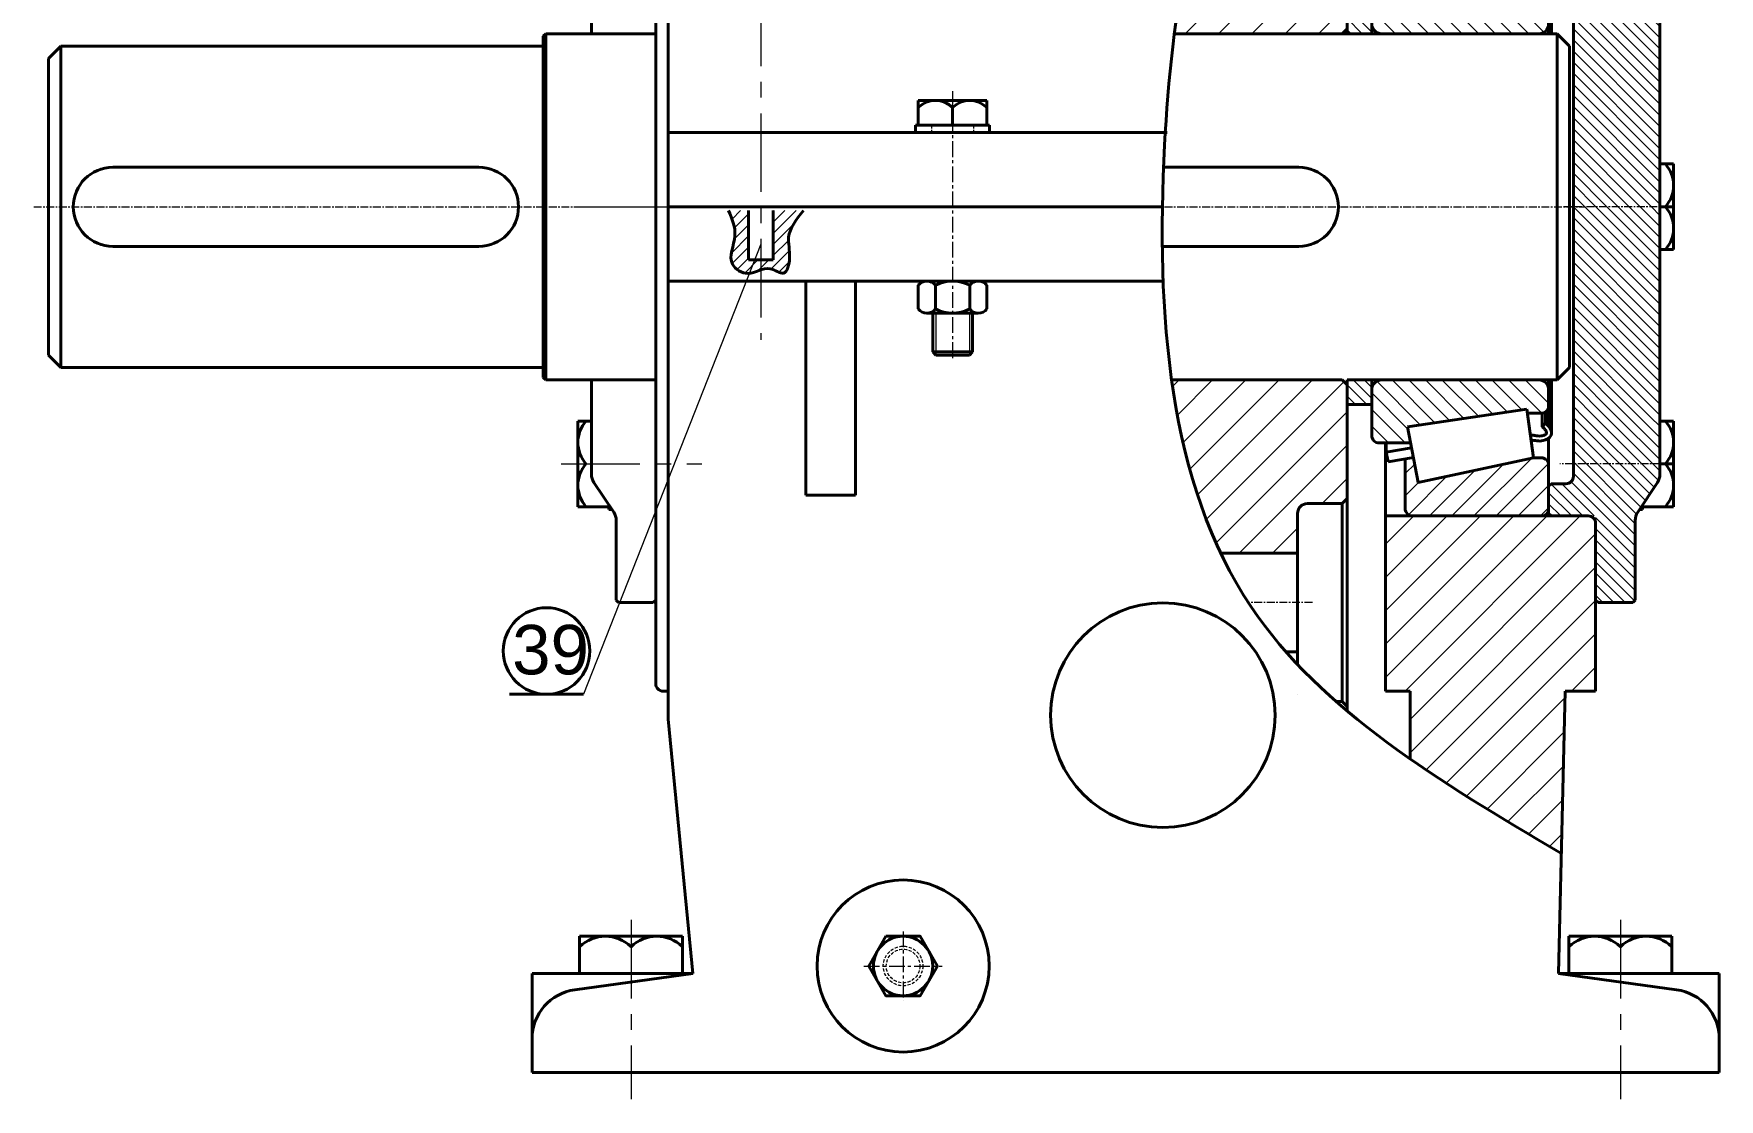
# Model space of a CAD drawing. Header units: millimetres. Extents: x -11382 to 23553, y -372 to 10786.
# Drawn here: x 9242 to 9923, y 2753 to 3184 of the extents above; entities that cross this region are included whole.
import ezdxf

# ---------------------------------------------------------------- set-up
doc = ezdxf.new("R2010")
doc.units = ezdxf.units.MM
doc.header["$LTSCALE"] = 0.2
doc.linetypes.add('CENTER', pattern=[50.8, 31.75, -6.35, 6.35, -6.35])
doc.linetypes.add('HIDDEN', pattern=[9.525, 6.35, -3.175])
for name, color, linetype, lineweight in [('đướng nét đứt', 4, 'HIDDEN', 20), ('đường bao thấy', 7, 'Continuous', 40), ('đường kích thước', 90, 'Continuous', 15), ('đường mặt cắt', 160, 'Continuous', 15), ('đường nét mảnh', 220, 'Continuous', 15), ('đường nét tâm', 137, 'CENTER', 15)]:
    doc.layers.add(name, color=color, linetype=linetype, lineweight=lineweight)
doc.styles.add('nhat3.5', font='arial.ttf', dxfattribs={"height": 3.5})
pattern_1 = [(45, (4999.434, -2459.5155), (2.245064, -2.245064), [])]
pattern_2 = [(135, (-3078.215, -1969.9664), (-4.490128, -4.490128), [])]
pattern_3 = [(45, (-3078.215, -1969.9664), (-3.367596, 3.367596), [])]
pattern_4 = [(135, (7519.4643, -361.0252), (2.245064, 2.245064), [])]
pattern_5 = [(45, (-2722.755, -2513.948), (-6.735192, 6.735192), [])]

# ---------------------------------------------------------------- blocks, each defined once
blk = doc.blocks.new('VB32228')
at = {"layer": 'đường mặt cắt', "ltscale": 0.5}
h = blk.add_hatch(dxfattribs=at)
h.set_pattern_fill('ANSI31', color=256, scale=2, angle=90, style=0)
h.set_pattern_definition(pattern_2)
h.paths.add_polyline_path([(16.98, 181.42), (18.91, 171.38), (22.25, 171.95), (22.25, 192, 0.414214), (19.25, 195), (-32.75, 195, 0.414214), (-35.75, 192), (-35.75, 174.49, 0.414214), (-32.75, 171.49), (-29.58, 171.49)])
h = blk.add_hatch(dxfattribs=at)
h.set_pattern_fill('ANSI31', color=256, scale=1.5, style=0)
h.set_pattern_definition(pattern_3)
h.paths.add_polyline_path([(31.75, 140, 0.414214), (35.75, 144), (35.75, 162.5, 0.414214), (32.75, 165.5), (20.05, 165.5), (21.32, 158.92), (-26.9, 151.85), (-27.12, 153.5), (-32.75, 153.5, 0.414214), (-35.75, 150.5), (-35.75, 144, 0.414214), (-31.75, 140)])
h = blk.add_hatch(dxfattribs=at)
h.set_pattern_fill('ANSI31', color=256, angle=90, style=0)
h.set_pattern_definition(pattern_1)
h.paths.add_polyline_path([(35.75, 140), (35.75, 150), (45.75, 150), (45.75, 140)])
h = blk.add_hatch(dxfattribs=at)
h.set_pattern_fill('ANSI31', color=256, scale=1.5, style=0)
h.set_pattern_definition(pattern_3)
h.paths.add_polyline_path([(21.32, -18.92), (20.05, -25.5), (32.75, -25.5, 0.414214), (35.75, -22.5), (35.75, -4, 0.414214), (31.75, 0), (-31.75, 0, 0.414214), (-35.75, -4), (-35.75, -10.5, 0.414214), (-32.75, -13.5), (-27.12, -13.5), (-26.9, -11.85)])
h = blk.add_hatch(dxfattribs=at)
h.set_pattern_fill('ANSI31', color=256, angle=90, style=0)
h.set_pattern_definition(pattern_1)
h.paths.add_polyline_path([(45.75, 0), (45.75, -10), (35.75, -10), (35.75, 0)])
h = blk.add_hatch(dxfattribs=at)
h.set_pattern_fill('ANSI31', color=256, scale=2, angle=90, style=0)
h.set_pattern_definition(pattern_2)
h.paths.add_polyline_path([(19.25, -55, 0.414214), (22.25, -52), (22.25, -31.95), (18.91, -31.38), (16.98, -41.42), (-29.58, -31.49), (-32.75, -31.49, 0.414214), (-35.75, -34.49), (-35.75, -52, 0.414214), (-32.75, -55)])
at = {"layer": 'đường bao thấy', "ltscale": 0.5}
for p, q in [((-35.75, 192), (-35.75, 163.6)), ((-32.75, 195), (19.25, 195)), ((22.25, 192), (22.25, 171.95)), ((-29.58, 171.49), (16.98, 181.42)), ((16.98, 181.42), (21.32, 158.92)), ((-29.58, 171.49), (-32.75, 171.49)), ((-29.58, 171.49), (-26.9, 151.85)), ((18.91, 171.38), (29.17, 173.13)), ((29.17, 173.13), (29.9, 169.2)), ((19.67, 167.46), (29.9, 169.2)), ((32.75, 165.5), (20.05, 165.5)), ((29.9, 169.2), (29.9, 165.5)), ((-36.89, 161.26), (-36.89, 140)), ((-35.75, 158.67), (-35.75, 140)), ((-34.45, 157.44), (-33.14, 158.96)), ((-34.45, 157.44), (-34.45, 152.97)), ((-33.14, 158.96), (-33.14, 153.47)), ((-26.9, 151.85), (21.32, 158.92)), ((35.75, 140), (35.75, 162.5)), ((-32.75, 153.5), (-27.12, 153.5)), ((35.75, 140), (35.75, 150)), ((35.75, 150), (45.75, 150)), ((45.75, 150), (45.75, 140)), ((-31.75, 140), (31.75, 140)), ((35.75, 140), (45.75, 140)), ((-36.89, -21.26), (-36.89, 0)), ((-35.75, -18.67), (-35.75, 0)), ((-31.75, 0), (31.75, 0)), ((45.75, 0), (35.75, 0)), ((35.75, -10), (35.75, 0)), ((35.75, 0), (35.75, -22.5)), ((45.75, -10), (45.75, 0)), ((-34.45, -17.44), (-34.45, -12.97)), ((-33.14, -18.96), (-33.14, -13.47)), ((-32.75, -13.5), (-27.12, -13.5)), ((-29.58, -31.49), (-26.9, -11.85)), ((-26.9, -11.85), (21.32, -18.92)), ((45.75, -10), (35.75, -10)), ((-34.45, -17.44), (-33.14, -18.96)), ((16.98, -41.42), (21.32, -18.92)), ((-35.75, -52), (-35.75, -23.6)), ((32.75, -25.5), (20.05, -25.5)), ((29.9, -29.2), (29.9, -25.5)), ((-29.58, -31.49), (-32.75, -31.49)), ((-29.58, -31.49), (16.98, -41.42)), ((18.91, -31.38), (29.17, -33.13)), ((19.67, -27.46), (29.9, -29.2)), ((22.25, -52), (22.25, -31.95)), ((29.17, -33.13), (29.9, -29.2)), ((-32.75, -55), (19.25, -55))]:
    blk.add_line(p, q, dxfattribs=at)
for centre, radius, start, end in [((-32.75, 192), 3, 90, 180), ((19.25, 192), 3, 0, 90), ((-32.75, 174.49), 3, 180, 270), ((32.75, 162.5), 3, 0, 90), ((-32.75, 150.5), 3, 90, 180), ((-31.75, 144), 4, 180, 270), ((31.75, 144), 4, 270, 0), ((-31.75, -4), 4, 90, 180), ((31.75, -4), 4, 0, 90), ((-32.75, -10.5), 3, 180, 270), ((32.75, -22.5), 3, 270, 0), ((-32.75, -34.49), 3, 90, 180), ((-32.75, -52), 3, 180, 270), ((19.25, -52), 3, 270, 0)]:
    blk.add_arc(centre, radius, start, end, dxfattribs=at)
for points in [[(-28.58, 164.18), (-33.49, 164.56), (-36.76, 162.31), (-36.54, 159.85), (-34.45, 157.44)], [(-28.58, -24.18), (-33.49, -24.56), (-36.76, -22.31), (-36.54, -19.85), (-34.45, -17.44)]]:
    blk.add_spline(points, degree=3, dxfattribs=at)
for points in [[(-28.33, 162.33), (-29.32, 162.3), (-29.6, 162.37), (-30.43, 162.54), (-30.94, 162.63), (-31.91, 162.72), (-32.36, 162.72), (-33, 162.62), (-33.21, 162.58), (-33.61, 162.47), (-33.81, 162.4), (-34.22, 162.22), (-34.41, 162.1), (-34.7, 161.89), (-34.79, 161.79), (-34.85, 161.7), (-34.86, 161.67), (-34.87, 161.65), (-34.87, 161.64), (-34.88, 161.6), (-34.89, 161.58), (-34.9, 161.49), (-34.9, 161.41), (-34.88, 161.16), (-34.84, 160.98), (-34.73, 160.68), (-34.67, 160.56), (-34.52, 160.32), (-34.42, 160.19), (-34.08, 159.79), (-33.75, 159.48), (-33.29, 159.08), (-33.22, 159.02), (-33.14, 158.96)], [(-28.33, -22.33), (-29.32, -22.3), (-29.6, -22.37), (-30.43, -22.54), (-30.94, -22.63), (-31.91, -22.72), (-32.36, -22.72), (-33, -22.62), (-33.21, -22.58), (-33.61, -22.47), (-33.81, -22.4), (-34.22, -22.22), (-34.41, -22.1), (-34.7, -21.89), (-34.79, -21.79), (-34.85, -21.7), (-34.86, -21.67), (-34.87, -21.65), (-34.87, -21.64), (-34.88, -21.6), (-34.89, -21.58), (-34.9, -21.49), (-34.9, -21.41), (-34.88, -21.16), (-34.84, -20.98), (-34.73, -20.68), (-34.67, -20.56), (-34.52, -20.32), (-34.42, -20.19), (-34.08, -19.79), (-33.75, -19.48), (-33.29, -19.08), (-33.22, -19.02), (-33.14, -18.96)]]:
    blk.add_open_spline(points, degree=3, knots=[0, 0, 0, 0, 0.907482, 0.907482, 2.722447, 2.722447, 4.537412, 4.537412, 5.361755, 5.361755, 6.186099, 6.186099, 7.234707, 7.234707, 8.283315, 8.283315, 8.792168, 8.792168, 9.110987, 9.110987, 9.429805, 9.429805, 10.067442, 10.067442, 11.103996, 11.103996, 11.883103, 11.883103, 12.66221, 12.66221, 14.266379, 14.266379, 14.551213, 14.551213, 14.551213, 14.551213], dxfattribs=at)
blk = doc.blocks.new('HCC')
at = {"layer": 'đường mặt cắt', "ltscale": 0.5}
h = blk.add_hatch(dxfattribs=at)
h.set_pattern_fill('ANSI31', color=256, scale=3, style=0)
h.set_pattern_definition([(45, (44.253, 0), (-6.7352, 6.7352), [])])
h.paths.add_polyline_path([(12.49, 120.06), (12.63, 120.1), (12.53, 120.08), (12.44, 120.06), (12.34, 120.04)])
h.paths.add_polyline_path([(14.82, 121.42), (14.91, 121.54), (14.84, 121.46), (14.78, 121.39), (14.72, 121.31)])
h.paths.add_polyline_path([(14.55, 121.13), (14.65, 121.24), (14.58, 121.17), (14.51, 121.1), (14.44, 121.04)])
h.paths.add_polyline_path([(40.72, 140), (40.29, 138.98), (39.24, 136.42), (38.23, 133.84), (37.25, 131.23), (36.31, 128.61), (35.39, 125.96), (34.51, 123.3), (33.66, 120.61), (32.83, 117.9), (32.04, 115.18), (31.28, 112.43), (30.54, 109.67), (29.83, 106.89), (29.15, 104.1), (28.49, 101.28), (27.86, 98.46), (27.26, 95.61), (26.68, 92.75), (26.13, 89.88), (25.6, 87), (25.09, 84.1), (24.6, 81.19), (24.14, 78.26), (23.7, 75.33), (23.28, 72.39), (22.95, 70), (90.75, 70), (92.75, 72), (92.75, 118), (90.75, 120), (76.75, 120), (76.65, 120), (76.56, 120), (76.46, 120.01), (76.36, 120.02), (76.26, 120.03), (76.17, 120.04), (76.07, 120.06), (75.97, 120.08), (75.88, 120.1), (75.78, 120.12), (75.69, 120.14), (75.59, 120.17), (75.5, 120.2), (75.41, 120.23), (75.31, 120.27), (75.22, 120.3), (75.13, 120.34), (75.04, 120.38), (74.95, 120.43), (74.87, 120.47), (74.78, 120.52), (74.7, 120.57), (74.61, 120.62), (74.53, 120.67), (74.45, 120.73), (74.37, 120.79), (74.29, 120.85), (74.22, 120.91), (74.14, 120.97), (74.07, 121.04), (73.99, 121.1), (73.92, 121.17), (73.86, 121.24), (73.79, 121.31), (73.72, 121.39), (73.66, 121.46), (73.6, 121.54), (73.54, 121.62), (73.48, 121.7), (73.43, 121.78), (73.37, 121.86), (73.32, 121.94), (73.27, 122.03), (73.23, 122.11), (73.18, 122.2), (73.14, 122.29), (73.1, 122.38), (73.06, 122.47), (73.02, 122.56), (72.99, 122.65), (72.95, 122.75), (72.93, 122.84), (72.9, 122.93), (72.87, 123.03), (72.85, 123.12), (72.83, 123.22), (72.81, 123.32), (72.8, 123.41), (72.78, 123.51), (72.77, 123.61), (72.76, 123.71), (72.76, 123.8), (72.75, 123.9), (72.75, 124), (72.75, 140)])
h.paths.add_polyline_path([(14.26, 120.87), (14.37, 120.97), (14.29, 120.91), (14.21, 120.85), (14.14, 120.79)])
h.paths.add_polyline_path([(15.75, 123.8), (15.75, 123.88), (15.75, 124), (15.75, 123.9)])
h.paths.add_polyline_path([(13.94, 120.64), (14.06, 120.73), (13.98, 120.67), (13.89, 120.62), (13.81, 120.57)])
h.paths.add_polyline_path([(15.05, 121.73), (15.13, 121.86), (15.08, 121.78), (15.02, 121.7), (14.97, 121.62)])
h.paths.add_polyline_path([(13.6, 120.45), (13.72, 120.52), (13.64, 120.47), (13.55, 120.43), (13.46, 120.38)])
h.paths.add_polyline_path([(15.71, 123.41), (15.73, 123.56), (15.74, 123.71), (15.73, 123.61), (15.72, 123.51)])
h.paths.add_polyline_path([(13.24, 120.28), (13.37, 120.34), (13.28, 120.3), (13.19, 120.27), (13.1, 120.23)])
h.paths.add_polyline_path([(15.26, 122.07), (15.33, 122.2), (15.28, 122.11), (15.23, 122.03), (15.18, 121.94)])
h.paths.add_polyline_path([(12.87, 120.15), (13.01, 120.2), (12.91, 120.17), (12.82, 120.14), (12.72, 120.12)])
h.paths.add_polyline_path([(15.63, 123.03), (15.67, 123.17), (15.69, 123.32), (15.68, 123.22), (15.66, 123.12)])
h.paths.add_polyline_path([(12.1, 120.01), (12.24, 120.03), (12.14, 120.02), (12.05, 120.01), (11.95, 120)])
h.paths.add_polyline_path([(15.43, 122.42), (15.48, 122.56), (15.45, 122.47), (15.41, 122.38), (15.37, 122.29)])
h.paths.add_polyline_path([(11.82, 120), (11.85, 120), (11.75, 120)])
h.paths.add_polyline_path([(15.57, 122.79), (15.61, 122.93), (15.58, 122.84), (15.55, 122.75), (15.52, 122.65)])
h = blk.add_hatch(dxfattribs=at)
h.set_pattern_fill('ANSI31', color=256, angle=90, style=0)
h.set_pattern_definition(pattern_4)
h.paths.add_polyline_path([(184.25, 85), (219.25, 85), (219.25, 0), (184.25, 0)])
h = blk.add_hatch(dxfattribs=at)
h.set_pattern_fill('ANSI31', color=256, angle=90, style=0)
h.set_pattern_definition(pattern_4)
h.paths.add_polyline_path([(184.25, 0), (219.25, 0), (219.25, -85), (184.25, -85)])
at = {"layer": 'đường mặt cắt', "ltscale": 5}
h = blk.add_hatch(dxfattribs=at)
h.set_pattern_fill('ANSI31', color=256, style=0)
h.set_pattern_definition([(45, (-7801.8592, 577.853), (-2.245064, 2.245064), [])])
edge = h.paths.add_edge_path()
edge.add_line((-149.25, -1.5), (-157.32, -1.5))
edge.add_spline(control_points=[(-157.32, -1.5), (-155.89, -4.81), (-152.89, -11.76), (-158.92, -22.71), (-148.5, -28.97), (-141.9, -22.74), (-134.07, -29.08), (-131.83, -19.34), (-134.52, -11.04), (-129.84, -5.06), (-127.06, -1.5)], knot_values=[0, 0, 0, 0, 10.56038, 22.122777, 29.359918, 38.516485, 44.224306, 50.795854, 59.210942, 71.537125, 71.537125, 71.537125, 71.537125], degree=3, periodic=0)
edge.add_line((-127.06, -1.5), (-139.25, -1.5))
edge.add_line((-139.25, -1.5), (-139.25, -21.5))
edge.add_line((-139.25, -21.5), (-144.25, -21.5))
edge.add_line((-144.25, -21.5), (-149.25, -21.5))
edge.add_line((-149.25, -21.5), (-149.25, -1.5))
at = {"layer": 'đường mặt cắt', "ltscale": 0.5}
h = blk.add_hatch(dxfattribs=at)
h.set_pattern_fill('ANSI31', color=256, scale=3, style=0)
h.set_pattern_definition(pattern_5)
h.paths.add_polyline_path([(15.7, -123.36), (15.69, -123.32), (15.71, -123.41)])
h.paths.add_polyline_path([(14.81, -121.42), (14.78, -121.39), (14.84, -121.46)])
h.paths.add_polyline_path([(12.14, -120.02), (12.1, -120.01), (12.05, -120.01)])
h.paths.add_polyline_path([(12.34, -120.04), (12.29, -120.04), (12.24, -120.03)])
h.paths.add_polyline_path([(14.94, -121.58), (14.91, -121.54), (14.97, -121.62)])
h.paths.add_polyline_path([(14.68, -121.28), (14.65, -121.24), (14.72, -121.31)])
h.paths.add_polyline_path([(15.05, -121.74), (15.02, -121.7), (15.08, -121.78)])
h.paths.add_polyline_path([(12.53, -120.08), (12.49, -120.07), (12.44, -120.06)])
h.paths.add_polyline_path([(15.16, -121.9), (15.13, -121.86), (15.18, -121.94)])
h.paths.add_polyline_path([(14.55, -121.14), (14.51, -121.1), (14.58, -121.17)])
h.paths.add_polyline_path([(11.95, -120), (11.9, -120), (11.85, -120)])
h.paths.add_polyline_path([(12.72, -120.12), (12.68, -120.11), (12.63, -120.1)])
h.paths.add_polyline_path([(21.81, -70), (22.03, -71.57), (22.47, -74.44), (22.92, -77.31), (23.4, -80.16), (23.91, -82.99), (24.44, -85.82), (25, -88.63), (25.58, -91.43), (26.2, -94.21), (26.84, -96.98), (27.51, -99.73), (28.2, -102.47), (28.93, -105.19), (29.68, -107.89), (30.47, -110.58), (31.28, -113.26), (32.12, -115.91), (33, -118.55), (33.91, -121.16), (34.84, -123.76), (35.81, -126.34), (36.82, -128.91), (37.85, -131.45), (38.92, -133.97), (40.02, -136.47), (41.16, -138.95), (41.66, -140), (72.75, -140), (72.75, -124), (72.75, -123.9), (72.76, -123.8), (72.76, -123.71), (72.77, -123.61), (72.78, -123.51), (72.8, -123.41), (72.81, -123.32), (72.83, -123.22), (72.85, -123.12), (72.87, -123.03), (72.9, -122.93), (72.93, -122.84), (72.95, -122.75), (72.99, -122.65), (73.02, -122.56), (73.06, -122.47), (73.1, -122.38), (73.14, -122.29), (73.18, -122.2), (73.23, -122.11), (73.27, -122.03), (73.32, -121.94), (73.37, -121.86), (73.43, -121.78), (73.48, -121.7), (73.54, -121.62), (73.6, -121.54), (73.66, -121.46), (73.72, -121.39), (73.79, -121.31), (73.86, -121.24), (73.92, -121.17), (73.99, -121.1), (74.07, -121.04), (74.14, -120.97), (74.22, -120.91), (74.29, -120.85), (74.37, -120.79), (74.45, -120.73), (74.53, -120.67), (74.61, -120.62), (74.7, -120.57), (74.78, -120.52), (74.87, -120.47), (74.95, -120.43), (75.04, -120.38), (75.13, -120.34), (75.22, -120.3), (75.31, -120.27), (75.41, -120.23), (75.5, -120.2), (75.59, -120.17), (75.69, -120.14), (75.78, -120.12), (75.88, -120.1), (75.97, -120.08), (76.07, -120.06), (76.17, -120.04), (76.26, -120.03), (76.36, -120.02), (76.46, -120.01), (76.56, -120), (76.65, -120), (76.75, -120), (90.75, -120), (92.75, -118), (92.75, -72), (90.75, -70)])
h.paths.add_polyline_path([(14.4, -121), (14.37, -120.97), (14.44, -121.04)])
h.paths.add_polyline_path([(15.26, -122.07), (15.23, -122.03), (15.28, -122.11)])
h.paths.add_polyline_path([(12.91, -120.17), (12.87, -120.16), (12.82, -120.14)])
h.paths.add_polyline_path([(15.35, -122.25), (15.33, -122.2), (15.37, -122.29)])
h.paths.add_polyline_path([(14.25, -120.88), (14.21, -120.85), (14.29, -120.91)])
h.paths.add_polyline_path([(15.43, -122.42), (15.41, -122.38), (15.45, -122.47)])
h.paths.add_polyline_path([(13.1, -120.23), (13.05, -120.22), (13.01, -120.2)])
h.paths.add_polyline_path([(15.5, -122.61), (15.48, -122.56), (15.52, -122.65)])
h.paths.add_polyline_path([(14.1, -120.76), (14.06, -120.73), (14.14, -120.79)])
h.paths.add_polyline_path([(15.57, -122.79), (15.55, -122.75), (15.58, -122.84)])
h.paths.add_polyline_path([(13.28, -120.3), (13.24, -120.29), (13.19, -120.27)])
h.paths.add_polyline_path([(15.62, -122.98), (15.61, -122.93), (15.63, -123.03)])
h.paths.add_polyline_path([(13.93, -120.65), (13.89, -120.62), (13.98, -120.67)])
h.paths.add_polyline_path([(15.67, -123.17), (15.66, -123.12), (15.68, -123.22)])
h.paths.add_polyline_path([(13.46, -120.38), (13.42, -120.36), (13.37, -120.34)])
h.paths.add_polyline_path([(15.73, -123.56), (15.72, -123.51), (15.73, -123.61)])
h.paths.add_polyline_path([(13.77, -120.54), (13.72, -120.52), (13.81, -120.57)])
h.paths.add_polyline_path([(15.75, -123.75), (15.74, -123.71), (15.75, -123.8)])
h.paths.add_polyline_path([(13.6, -120.45), (13.55, -120.43), (13.64, -120.47)])
h = blk.add_hatch(dxfattribs=at)
h.set_pattern_fill('ANSI31', color=256, angle=90, style=0)
h.set_pattern_definition(pattern_4)
edge = h.paths.add_edge_path()
edge.add_line((184.25, -85), (219.25, -85))
edge.add_line((219.25, -85), (219.25, -108.18))
edge.add_ellipse((213.25, -108.18), major_axis=(-4.24, 4.24), ratio=1, start_angle=191.30993, end_angle=225, ccw=False)
edge.add_line((218.25, -111.51), (210.26, -123.49))
edge.add_ellipse((215.25, -126.82), major_axis=(-4.24, 4.24), ratio=1, start_angle=11.30993, end_angle=45)
edge.add_line((209.25, -126.82), (209.25, -159))
edge.add_line((209.25, -159), (208.25, -160))
edge.add_line((208.25, -160), (194.25, -160))
edge.add_line((194.25, -160), (193.25, -159))
edge.add_line((193.25, -159), (193.25, -128))
edge.add_line((193.25, -128), (193.25, -125))
edge.add_line((193.25, -125), (175.25, -125))
edge.add_line((175.25, -125), (174.25, -124))
edge.add_line((174.25, -124), (174.25, -113))
edge.add_line((174.25, -113), (175.25, -112))
edge.add_line((175.25, -112), (181.25, -112))
edge.add_ellipse((181.25, -109), major_axis=(-2.12, 2.12), ratio=1, start_angle=135, end_angle=225)
edge.add_line((184.25, -109), (184.25, -85))
at = {"layer": 'đường mặt cắt', "ltscale": 5}
h = blk.add_hatch(dxfattribs=at)
h.set_pattern_fill('ANSI31', color=256, scale=3, style=0)
h.set_pattern_definition([(45, (-7897.663, 553.355), (-6.735192, 6.735192), [])])
edge = h.paths.add_edge_path()
edge.add_line((180.66, -195.87), (193.25, -195.87))
edge.add_line((193.25, -195.87), (193.25, -128))
edge.add_arc((190.25, -128), 3, 0, 90)
edge.add_line((190.25, -125), (175.25, -125))
edge.add_line((175.25, -125), (108.25, -125))
edge.add_line((108.25, -125), (108.25, -195.87))
edge.add_line((108.25, -195.87), (118.25, -195.87))
edge.add_line((118.25, -195.87), (118.25, -223.25))
edge.add_spline(control_points=[(118.25, -223.25), (137.47, -236.67), (158.3, -249.03), (179.13, -261.39)], knot_values=[595.748987, 595.748987, 595.748987, 595.748987, 664.500926, 664.500926, 664.500926, 664.500926], degree=3, periodic=0)
edge.add_line((179.13, -261.39), (180.66, -195.87))
at = {"layer": 'đường mặt cắt', "ltscale": 0.5}
h = blk.add_hatch(dxfattribs=at)
h.set_pattern_fill('ANSI31', color=256, scale=3, style=0)
h.set_pattern_definition(pattern_5)
h.paths.add_polyline_path([(11.95, -200), (12.05, -199.99), (12.14, -199.98), (12.05, -199.99)])
h.paths.add_polyline_path([(72.76, -196.29), (72.77, -196.39), (72.76, -196.29), (72.76, -196.2)])
h.paths.add_polyline_path([(72.75, -196.07), (72.75, -196.1), (72.75, -196)])
h.paths.add_polyline_path([(72.79, -196.59), (72.81, -196.68), (72.8, -196.59), (72.78, -196.49)])
h.paths.add_polyline_path([(68.11, -180), (69.58, -181.65), (71.42, -183.67), (72.75, -185.08), (72.75, -180)])
h.paths.add_polyline_path([(72.85, -196.88), (72.87, -196.97), (72.85, -196.88), (72.83, -196.78)])
h.paths.add_polyline_path([(15.75, -196.2), (15.75, -196.12), (15.75, -196), (15.75, -196.1)])
h.paths.add_polyline_path([(72.92, -197.16), (72.95, -197.25), (72.93, -197.16), (72.9, -197.07)])
h.paths.add_polyline_path([(15.72, -196.49), (15.74, -196.39), (15.74, -196.29), (15.73, -196.39)])
h.paths.add_polyline_path([(73.02, -197.44), (73.06, -197.53), (73.02, -197.44), (72.99, -197.35)])
h.paths.add_polyline_path([(15.68, -196.78), (15.7, -196.68), (15.71, -196.59), (15.69, -196.68)])
h.paths.add_polyline_path([(73.13, -197.71), (73.18, -197.8), (73.14, -197.71), (73.1, -197.62)])
h.paths.add_polyline_path([(15.61, -197.07), (15.64, -196.97), (15.66, -196.88), (15.63, -196.97)])
h.paths.add_polyline_path([(73.27, -197.97), (73.32, -198.06), (73.27, -197.97), (73.23, -197.89)])
h.paths.add_polyline_path([(15.52, -197.35), (15.55, -197.26), (15.58, -197.16), (15.55, -197.25)])
h.paths.add_polyline_path([(73.42, -198.22), (73.48, -198.3), (73.43, -198.22), (73.37, -198.14)])
h.paths.add_polyline_path([(15.41, -197.62), (15.45, -197.53), (15.48, -197.44), (15.45, -197.53)])
h.paths.add_polyline_path([(73.6, -198.46), (73.66, -198.54), (73.6, -198.46), (73.54, -198.38)])
h.paths.add_polyline_path([(15.28, -197.89), (15.33, -197.8), (15.37, -197.71), (15.33, -197.8)])
h.paths.add_polyline_path([(73.79, -198.69), (73.86, -198.76), (73.79, -198.69), (73.72, -198.61)])
h.paths.add_polyline_path([(15.13, -198.14), (15.19, -198.06), (15.23, -197.97), (15.18, -198.06)])
h.paths.add_polyline_path([(73.99, -198.9), (74.07, -198.96), (73.99, -198.9), (73.92, -198.83)])
h.paths.add_polyline_path([(14.97, -198.38), (15.03, -198.3), (15.08, -198.22), (15.02, -198.3)])
h.paths.add_polyline_path([(74.21, -199.09), (74.29, -199.15), (74.22, -199.09), (74.14, -199.03)])
h.paths.add_polyline_path([(14.78, -198.61), (14.85, -198.54), (14.91, -198.46), (14.84, -198.54)])
h.paths.add_polyline_path([(74.45, -199.27), (74.53, -199.33), (74.45, -199.27), (74.37, -199.21)])
h.paths.add_polyline_path([(14.58, -198.83), (14.65, -198.76), (14.72, -198.69), (14.65, -198.76)])
h.paths.add_polyline_path([(74.7, -199.43), (74.78, -199.48), (74.7, -199.43), (74.61, -199.38)])
h.paths.add_polyline_path([(14.37, -199.03), (14.44, -198.97), (14.51, -198.9), (14.44, -198.96)])
h.paths.add_polyline_path([(74.95, -199.58), (75.04, -199.62), (74.95, -199.57), (74.87, -199.53)])
h.paths.add_polyline_path([(14.14, -199.21), (14.22, -199.16), (14.29, -199.09), (14.21, -199.15)])
h.paths.add_polyline_path([(75.22, -199.7), (75.31, -199.73), (75.22, -199.7), (75.13, -199.66)])
h.paths.add_polyline_path([(13.89, -199.38), (13.98, -199.33), (14.06, -199.27), (13.98, -199.33)])
h.paths.add_polyline_path([(75.5, -199.8), (75.59, -199.83), (75.5, -199.8), (75.41, -199.77)])
h.paths.add_polyline_path([(13.64, -199.53), (13.73, -199.48), (13.81, -199.43), (13.72, -199.48)])
h.paths.add_polyline_path([(75.78, -199.88), (75.88, -199.9), (75.78, -199.88), (75.69, -199.86)])
h.paths.add_polyline_path([(13.37, -199.66), (13.46, -199.62), (13.55, -199.57), (13.46, -199.62)])
h.paths.add_polyline_path([(76.07, -199.94), (76.17, -199.96), (76.07, -199.94), (75.97, -199.92)])
h.paths.add_polyline_path([(13.1, -199.77), (13.19, -199.73), (13.28, -199.7), (13.19, -199.73)])
h.paths.add_polyline_path([(76.36, -199.98), (76.46, -199.99), (76.36, -199.98), (76.26, -199.97)])
h.paths.add_polyline_path([(12.82, -199.86), (12.91, -199.83), (13.01, -199.8), (12.91, -199.83)])
h.paths.add_polyline_path([(76.63, -200), (76.75, -200), (76.65, -200), (76.56, -200)])
h.paths.add_polyline_path([(12.53, -199.92), (12.63, -199.91), (12.72, -199.88), (12.63, -199.9)])
h.paths.add_polyline_path([(91.5, -202.77), (92.75, -203.83), (92.75, -202), (90.75, -200), (88.3, -200), (89.37, -200.94)])
h.paths.add_polyline_path([(12.24, -199.97), (12.34, -199.96), (12.44, -199.94), (12.34, -199.96)])
h.paths.add_polyline_path([(11.75, -200), (11.82, -200), (11.85, -200)])
at = {"layer": 'đướng nét đứt'}
for p, q in [((-75.25, 33), (-75.25, 30)), ((-58.25, 33), (-58.25, 30))]:
    blk.add_line(p, q, dxfattribs=at)
for radius in [8, 6.8]:
    blk.add_circle((-86.75, -307), radius, dxfattribs=at)
at = {"layer": 'đường bao thấy', "ltscale": 5}
for p, q in [((-181.75, -207.12), (-181.75, 269.59)), ((-186.75, -128), (-186.75, 170)), ((-66.75, 40.21), (-66.75, 33)), ((-181.75, 30), (20, 30)), ((-181.75, 0), (18.09, 0)), ((224.75, 0), (219.25, 0)), ((-149.25, -21.5), (-149.25, -1.5)), ((-139.25, -21.5), (-139.25, -1.5)), ((-144.25, -21.5), (-149.25, -21.5)), ((-144.25, -21.5), (-139.25, -21.5)), ((18.07, -30), (-181.75, -30)), ((-126.03, -30), (-126.03, -116.54)), ((-106.03, -30), (-106.03, -116.54)), ((-231.25, -70), (-186.72, -70)), ((224.75, -103.94), (219.25, -103.94)), ((-126.03, -116.54), (-106.03, -116.54)), ((178.25, -310), (180.93, -195.87)), ((-171.75, -310), (-181.75, -207.12)), ((-217.53, -295), (-217.53, -299.18)), ((-175.96, -299.18), (-175.96, -295)), ((182.47, -299.18), (182.47, -295)), ((224.04, -295), (224.04, -299.18)), ((-171.75, -310), (-236.75, -310)), ((-236.75, -310), (-236.75, -350)), ((-219.49, -316.61), (-171.75, -310)), ((226, -316.61), (178.25, -310)), ((178.25, -310), (243.25, -310)), ((243.25, -310), (243.25, -350)), ((-236.75, -336.42), (-236.75, -350)), ((243.25, -350), (243.25, -336.42)), ((-236.75, -350), (243.25, -350))]:
    blk.add_line(p, q, dxfattribs=at)
at = {"layer": 'đường bao thấy', "ltscale": 0.5}
for p, q in [((-212.75, 108.18), (-212.75, 70)), ((184.25, 109), (184.25, 0)), ((219.25, 108.18), (219.25, 0)), ((-231.25, 70), (-232.25, 69)), ((-232.25, -69), (-232.25, 69)), ((-231.25, 70), (-186.72, 70)), ((-231.25, 70), (-231.25, -70)), ((22.95, 70), (177.75, 70)), ((22.95, 70), (90.75, 70)), ((22.95, 70), (90.75, 70)), ((90.75, 70), (92.75, 72)), ((177.75, 70), (182.75, 65)), ((177.75, 70), (177.75, -70)), ((-432.25, 60), (-427.25, 65)), ((-427.25, 65), (-232.25, 65)), ((-427.25, 65), (-427.25, -65)), ((182.75, -65), (182.75, 65)), ((-432.25, -60), (-432.25, 60)), ((-406.25, 16), (-258.25, 16)), ((18.55, 16), (73.25, 16)), ((184.25, -109), (184.25, 0)), ((219.25, -108.18), (219.25, 0)), ((-406.25, -16), (-258.25, -16)), ((18.03, -16), (73.25, -16)), ((-432.25, -60), (-427.25, -65)), ((-427.25, -65), (-232.25, -65)), ((177.75, -70), (182.75, -65)), ((-232.25, -69), (-231.25, -70)), ((-212.75, -108.18), (-212.75, -70)), ((21.81, -70), (90.75, -70)), ((90.75, -70), (92.75, -72)), ((92.75, -70), (177.75, -70)), ((92.75, -72), (92.75, -70)), ((92.75, -70), (92.75, -80)), ((92.75, -72), (92.75, -70)), ((92.75, -70), (92.75, -80)), ((92.75, -72), (92.75, -203.83)), ((108.25, -95.5), (108.25, -195.87)), ((-211.74, -111.51), (-203.75, -123.49)), ((175.25, -112), (174.25, -113)), ((174.25, -124), (174.25, -113)), ((181.25, -112), (175.25, -112)), ((218.25, -111.51), (210.26, -123.49)), ((218.25, -111.51), (210.26, -123.49)), ((90.75, -120), (76.75, -120)), ((90.75, -120), (92.75, -118)), ((90.75, -120), (90.75, -200)), ((-202.75, -159), (-202.75, -126.82)), ((-186.75, -169), (-186.75, -128)), ((72.75, -124), (72.75, -185.08)), ((190.25, -125), (108.25, -125)), ((175.25, -125), (174.25, -124)), ((190.25, -125), (175.25, -125)), ((193.25, -195.87), (193.25, -128)), ((209.25, -159), (209.25, -126.82)), ((72.75, -140), (41.65, -140)), ((-201.75, -160), (-202.75, -159)), ((-201.75, -160), (-187.75, -160)), ((-186.75, -159), (-187.75, -160)), ((-186.75, -159.31), (-186.75, -192.87)), ((194.25, -160), (193.25, -159)), ((208.25, -160), (194.25, -160)), ((208.25, -160), (209.25, -159)), ((72.75, -180), (68.1, -180)), ((-186.75, -191.4), (-186.75, -192.87)), ((-183.75, -195.87), (-181.75, -195.87)), ((-183.75, -195.87), (-181.75, -195.87)), ((-182.56, -195.87), (-183.75, -195.87)), ((118.25, -195.87), (108.25, -195.87)), ((118.25, -195.87), (118.25, -223.25)), ((193.25, -195.87), (180.93, -195.87)), ((90.75, -200), (88.29, -200)), ((90.75, -200), (92.75, -202))]:
    blk.add_line(p, q, dxfattribs=at)
at = {"layer": 'đường bao thấy'}
for p, q in [((-80.6, 43), (-52.89, 43)), ((-80.6, 43), (-80.6, 33)), ((-52.89, 43), (-52.89, 33)), ((-81.75, 33), (-51.75, 33)), ((-81.75, 33), (-81.75, 30)), ((-81.75, 30), (-51.75, 30)), ((-80.6, 33), (-52.89, 33)), ((-80.6, 33), (-52.89, 33)), ((-51.75, 33), (-51.75, 30)), ((224.75, 17.32), (219.25, 17.32)), ((224.75, 17.32), (224.75, -17.32)), ((224.75, -17.32), (219.25, -17.32)), ((-80.6, -31.7), (-80.6, -41.3)), ((-77.14, -30), (-56.35, -30)), ((-73.68, -31.7), (-73.68, -41.3)), ((-59.82, -31.7), (-59.82, -41.3)), ((-52.89, -31.7), (-52.89, -41.3)), ((-77.14, -43), (-56.35, -43)), ((-74.75, -43), (-74.75, -58.64)), ((-58.75, -43), (-58.75, -58.64)), ((-73.55, -60), (-74.75, -58.64)), ((-74.75, -58.64), (-58.75, -58.64)), ((-73.55, -60), (-59.95, -60)), ((-58.75, -58.64), (-59.95, -60)), ((-218.25, -86.62), (-218.25, -121.27)), ((-218.25, -86.62), (-212.75, -86.62)), ((224.75, -86.62), (219.25, -86.62)), ((224.75, -86.62), (224.75, -121.27)), ((-218.25, -121.27), (-205.75, -121.27)), ((-205.75, -120.5), (-205.75, -122.44)), ((-205.75, -121.27), (-205.75, -120.5)), ((-205.75, -122.44), (-204.45, -122.44)), ((212.25, -122.44), (210.96, -122.44)), ((212.25, -121.27), (212.25, -120.5)), ((212.25, -120.5), (212.25, -122.44)), ((212.25, -121.27), (212.25, -120.5)), ((224.75, -121.27), (212.25, -121.27)), ((-175.96, -295), (-217.53, -295)), ((-217.53, -299.18), (-217.53, -310)), ((-175.96, -299.18), (-175.96, -310)), ((182.47, -295), (224.04, -295)), ((182.47, -299.18), (182.47, -310)), ((224.04, -299.18), (224.04, -310)), ((-217.53, -310), (-181.75, -310)), ((-175.96, -310), (-181.75, -310)), ((182.47, -310), (188.25, -310)), ((224.04, -310), (188.25, -310))]:
    blk.add_line(p, q, dxfattribs=at)
blk.add_lwpolyline([(-93.68, -295), (-100.6, -307), (-93.68, -319), (-79.82, -319), (-72.89, -307), (-79.82, -295)], close=True, dxfattribs=at)
blk.add_circle((-86.75, -307), 12, dxfattribs=at)
at = {"layer": 'đường bao thấy', "ltscale": 5}
for centre, radius, start, end in [((-73.68, 33), 10, 46.14622, 133.85378), ((-59.82, 33), 10, 46.14622, 133.85378), ((211.71, 8.66), 13.04, 318.39928, 41.60072), ((211.71, -8.66), 13.04, 318.39928, 41.60072), ((-205.2, -95.28), 13.04, 138.39928, 221.60072), ((211.71, -95.28), 13.04, 318.39928, 41.60072), ((-205.2, -112.6), 13.04, 138.39928, 221.60072), ((211.71, -112.6), 13.04, 318.39928, 41.60072), ((-207.14, -310), 15, 46.14622, 133.85378), ((-186.35, -310), 15, 46.14622, 133.85378), ((192.86, -310), 15, 46.14622, 133.85378), ((213.65, -310), 15, 46.14622, 133.85378), ((-216.75, -336.42), 20, 97.88314, 180), ((223.25, -336.42), 20, 0, 82.11686)]:
    blk.add_arc(centre, radius, start, end, dxfattribs=at)
at = {"layer": 'đường bao thấy', "ltscale": 0.5}
for centre, radius, start, end in [((-406.25, 0), 16, 90, 270), ((-258.25, 0), 16, 270, 90), ((73.25, 0), 16, 270, 90), ((-206.75, -108.18), 6, 180, 213.69007), ((181.25, -109), 3, 270, 0), ((213.25, -108.18), 6, 326.30993, 0), ((76.75, -124), 4, 90, 180), ((-208.75, -126.82), 6, 0, 33.69007), ((-208.75, -126.82), 6, 0, 33.69007), ((190.25, -128), 3, 0, 90), ((215.25, -126.82), 6, 146.30993, 180), ((215.25, -126.82), 6, 146.30993, 180), ((215.25, -126.82), 6, 146.30993, 180), ((-183.75, -192.87), 3, 180, 270)]:
    blk.add_arc(centre, radius, start, end, dxfattribs=at)
at = {"layer": 'đường bao thấy'}
for centre, radius, start, end in [((-77.14, -34.38), 4.38, 37.72644, 142.27356), ((-66.75, -44.97), 14.97, 62.43004, 117.56996), ((-56.35, -34.38), 4.38, 37.72644, 142.27356), ((-77.14, -38.62), 4.38, 217.72644, 322.27356), ((-66.75, -28.03), 14.97, 242.43004, 297.56996), ((-56.35, -38.62), 4.38, 217.72644, 322.27356)]:
    blk.add_arc(centre, radius, start, end, dxfattribs=at)
at = {"layer": 'đường bao thấy', "ltscale": 5}
for points in [[(193.25, 262.61), (57.23, 170), (18.97, 24.91), (53.95, -161.73), (179.13, -261.39)], [(-157.32, -1.5), (-154.75, -11.74), (-155.7, -23.26), (-149.45, -26.92), (-140.5, -25.03), (-135.07, -26.79), (-132.62, -20.69), (-133.03, -12.28), (-127.06, -1.5)]]:
    blk.add_spline(points, degree=3, dxfattribs=at)
at = {"layer": 'đường nét mảnh'}
for p, q in [((-73.55, -43), (-73.55, -60)), ((-59.95, -43), (-59.95, -60))]:
    blk.add_line(p, q, dxfattribs=at)
at = {"layer": 'đường nét tâm', "ltscale": 5}
for p, q in [((-144.25, 139.39), (-144.25, -53.83)), ((-224.96, -103.94), (-168.17, -103.94)), ((-196.75, -288.34), (-196.75, -360.9)), ((203.25, -288.34), (203.25, -360.9))]:
    blk.add_line(p, q, dxfattribs=at)
at = {"layer": 'đường nét tâm'}
for p, q in [((-66.75, 46.8), (-66.75, -62)), ((-86.75, -293), (-86.75, -321)), ((-102.6, -307), (-70.89, -307))]:
    blk.add_line(p, q, dxfattribs=at)
at = {"layer": 'đường nét tâm', "ltscale": 0.5}
for p, q in [((-438.25, 0), (188.75, 0)), ((-216.75, 0), (-173.75, 0)), ((223.25, 0), (180.25, 0)), ((224.75, -103.94), (178.85, -103.94)), ((78.75, -160), (52.81, -160))]:
    blk.add_line(p, q, dxfattribs=at)
at = {"layer": 'đường bao thấy', "xscale": -1}
blk.add_blockref('VB32228', (138.5, -70), dxfattribs=at)

msp = doc.modelspace()

# ---------------------------------------------------------------- linework, layer by layer
at = {"layer": 'đường bao thấy', "ltscale": 5}
msp.add_line((9463.853, 2916.433), (9433.853, 2916.433), dxfattribs=at)
msp.add_circle((9448.853, 2933.921), 17.488, dxfattribs=at)
at = {"layer": 'đường bao thấy'}
msp.add_circle((9698.056, 2907.96), 45.393, dxfattribs=at)
at = {"layer": 'đường bao thấy', "color": 2}
msp.add_circle((9593.001, 2806.535), 34.78, dxfattribs=at)
at = {"layer": 'đường kích thước', "ltscale": 5}
msp.add_line((9535.501, 3098.472), (9463.853, 2916.433), dxfattribs=at)

# ---------------------------------------------------------------- block references
at = {"layer": 'đường bao thấy'}
msp.add_blockref('HCC', (9679.748, 3113.535), dxfattribs=at)

# ---------------------------------------------------------------- texts
at = {"layer": 'đường bao thấy', "ltscale": 5, "insert": (9434.932, 2944.471), "char_height": 20, "width": 21.87102, "attachment_point": 1, "style": 'nhat3.5'}
msp.add_mtext('39', dxfattribs=at)

doc.saveas('drawing.dxf')
